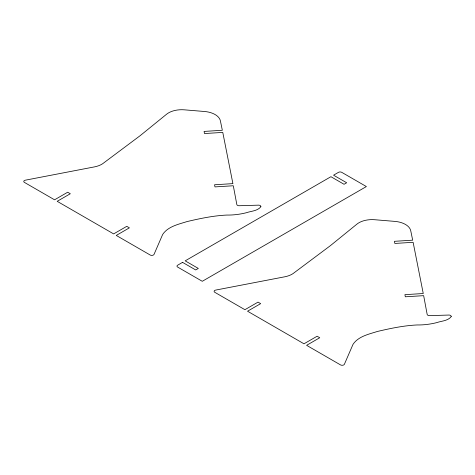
<?xml version="1.0" encoding="UTF-8"?>
<svg xmlns="http://www.w3.org/2000/svg" width="475" height="475" viewBox="0 0 475 475"><rect width="100%" height="100%" fill="white"/><g stroke="black" fill="none" stroke-linecap="round" stroke-linejoin="round"><path stroke-width="0.71" d="M260.9 206.672C257.735 211.042 251.067 211.048 246.317 212.747C239.934 214.338 233.379 215.175 226.801 215.062C213.358 215.697 200.123 218.494 187.061 221.57C178.463 224.295 167.96 226.462 162.664 234.466L154.042 254.368A2.322 1.342 0 0 1 152.41 255.336A2.322 1.342 0 0 1 150.153 254.992L116.262 235.428L129.39 227.846L126.766 226.332L113.638 233.908L57.19 201.317L70.318 193.741L67.693 192.227L54.566 199.803L24.427 182.406A2.322 1.342 0 0 1 25.335 180.185L94.495 166.879A18.567 10.717 0 0 0 104.073 162.658L140.083 135.731L166.25 114.493A18.567 10.717 0 0 1 184.324 109.826L204.577 111.5A18.567 10.717 0 0 1 220.388 120.834L222.336 130.281L204.084 131.415L204.482 133.546L222.775 132.406L232.904 183.629L214.563 184.769L214.967 186.901L233.308 185.761L236.829 204.547A2.322 1.342 0 0 0 239.537 205.723L258.121 205.164A2.322 1.342 0 0 1 260.532 205.812L260.9 206.672M451.25 316.57C448.085 320.94 441.418 320.946 436.668 322.644C430.285 324.235 423.73 325.072 417.151 324.959C403.708 325.595 390.474 328.391 377.405 331.467C368.814 334.192 358.304 336.359 353.008 344.363L344.393 364.266A2.322 1.342 0 0 1 342.76 365.233A2.322 1.342 0 0 1 340.498 364.889L306.613 345.325L319.74 337.743L317.116 336.229L303.988 343.805L247.54 311.214L260.668 303.638L258.038 302.124L244.91 309.7L214.777 292.303A2.322 1.342 0 0 1 215.686 290.082L284.846 276.777A18.567 10.717 0 0 0 294.423 272.555L330.434 245.628L356.6 224.39A18.567 10.717 0 0 1 374.674 219.723L394.927 221.398A18.567 10.717 0 0 1 410.733 230.731L412.686 240.178L394.434 241.312L394.832 243.443L413.125 242.303L423.255 293.526L404.914 294.666L405.312 296.798L423.658 295.658L427.173 314.444A2.322 1.342 0 0 0 429.887 315.62L448.471 315.062A2.322 1.342 0 0 1 450.882 315.709L451.25 316.57M182.554 262.366L177.662 265.192A2.322 1.342 0 0 0 177.662 267.087L202.279 281.295L366.373 186.556L341.757 172.348A2.322 1.342 0 0 0 338.473 172.348L333.551 175.192L346.679 182.768L344.048 184.288L330.927 176.706L185.185 260.852L198.312 268.428L195.682 269.942L182.554 262.366"/></g></svg>
